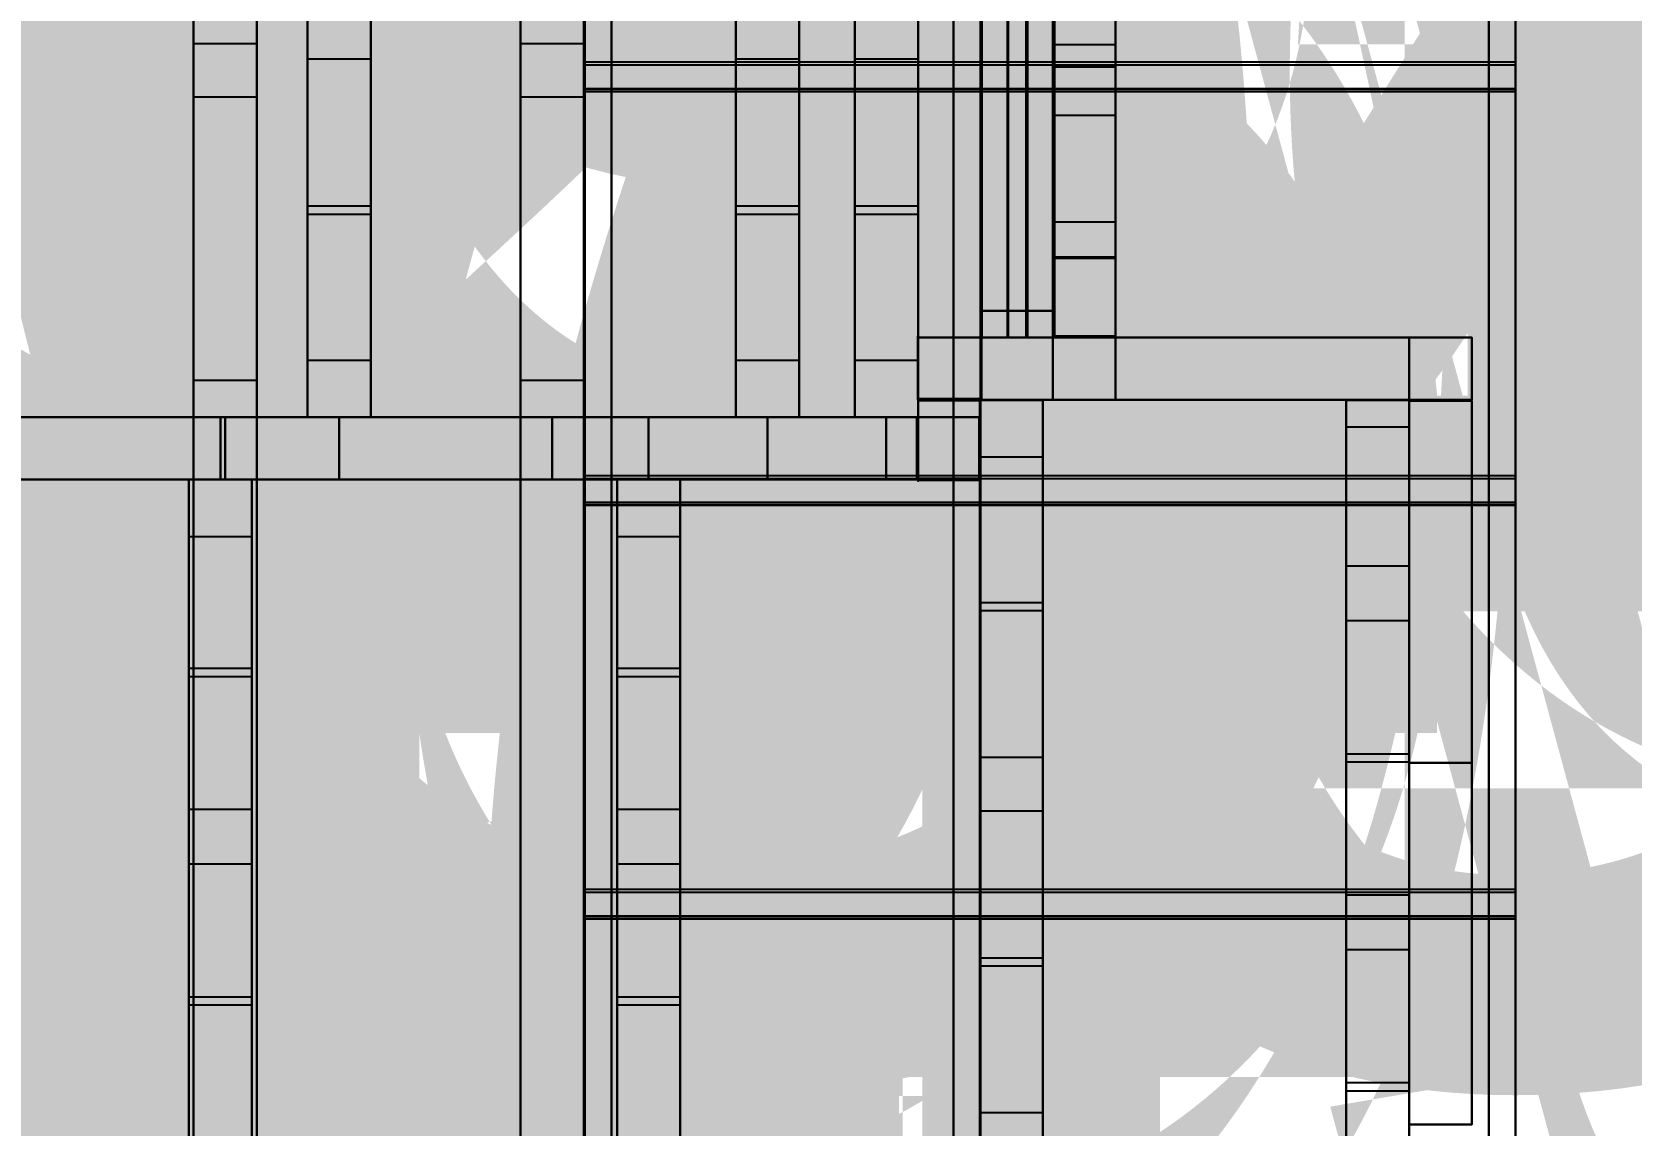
# Model space of a CAD drawing. Header units: inches. Extents: x 29 to 716, y 7 to 470.
# Drawn here: x 309.7 to 399.4, y 41.6 to 102.9 of the extents above; entities that cross this region are included whole.
import ezdxf

# ---------------------------------------------------------------- set-up
doc = ezdxf.new("R2010")
doc.units = ezdxf.units.IN
doc.header["$MEASUREMENT"] = 0
for name, color, linetype in [('FT2', 8, 'CONTINUOUS'), ('n1', 9, 'CONTINUOUS'), ('R1', 4, 'CONTINUOUS'), ('R2', 4, 'CONTINUOUS'), ('RT2', 7, 'CONTINUOUS'), ('W1', 5, 'CONTINUOUS'), ('W2', 5, 'CONTINUOUS')]:
    doc.layers.add(name, color=color, linetype=linetype)

msp = doc.modelspace()

# ---------------------------------------------------------------- linework, layer by layer
at = {"layer": 'FT2'}
for points in [[(328.73, 81.28, 112), (328.73, 344.14, 112), (325.19, 344.14, 112), (325.19, 81.28, 112)], [(325.19, 81.28, 112), (325.19, 344.14, 112), (325.19, 344.14, 110.54), (325.19, 81.28, 110.54)], [(325.19, 81.28, 96), (325.19, 344.14, 96), (328.73, 344.14, 96), (328.73, 81.28, 96)], [(325.19, 81.28, 96), (325.19, 81.28, 97.46), (325.19, 344.14, 97.46), (325.19, 344.14, 96)], [(328.73, 81.28, 112), (328.73, 81.28, 110.54), (328.73, 344.14, 110.54), (328.73, 344.14, 112)], [(328.73, 81.28, 96), (328.73, 344.14, 96), (328.73, 344.14, 97.46), (328.73, 81.28, 97.46)], [(352.73, 81.28, 112), (352.73, 344.14, 112), (349.19, 344.14, 112), (349.19, 81.28, 112)], [(349.19, 81.28, 112), (349.19, 344.14, 112), (349.19, 344.14, 110.54), (349.19, 81.28, 110.54)], [(349.19, 81.28, 96), (349.19, 344.14, 96), (352.73, 344.14, 96), (352.73, 81.28, 96)], [(349.19, 81.28, 96), (349.19, 81.28, 97.46), (349.19, 344.14, 97.46), (349.19, 344.14, 96)], [(352.73, 81.28, 112), (352.73, 81.28, 110.54), (352.73, 344.14, 110.54), (352.73, 344.14, 112)], [(352.73, 81.28, 96), (352.73, 344.14, 96), (352.73, 344.14, 97.46), (352.73, 81.28, 97.46)], [(359.4, 81.28, 112), (359.4, 344.14, 112), (355.85, 344.14, 112), (355.85, 81.28, 112)], [(355.85, 81.28, 112), (355.85, 344.14, 112), (355.85, 344.14, 110.54), (355.85, 81.28, 110.54)], [(355.85, 81.28, 96), (355.85, 344.14, 96), (359.4, 344.14, 96), (359.4, 81.28, 96)], [(355.85, 81.28, 96), (355.85, 81.28, 97.46), (355.85, 344.14, 97.46), (355.85, 344.14, 96)], [(359.4, 81.28, 112), (359.4, 81.28, 110.54), (359.4, 344.14, 110.54), (359.4, 344.14, 112)], [(359.4, 81.28, 96), (359.4, 344.14, 96), (359.4, 344.14, 97.46), (359.4, 81.28, 97.46)], [(325.19, 93.12, 96.69), (325.19, 101.35, 112), (325.19, 102.63, 111.31), (325.19, 94.4, 96)], [(328.73, 93.12, 96.69), (328.73, 94.4, 96), (328.73, 102.63, 111.31), (328.73, 101.35, 112)], [(349.19, 93.12, 96.69), (349.19, 101.35, 112), (349.19, 102.63, 111.31), (349.19, 94.4, 96)], [(352.73, 93.12, 96.69), (352.73, 94.4, 96), (352.73, 102.63, 111.31), (352.73, 101.35, 112)], [(355.85, 93.12, 96.69), (355.85, 101.35, 112), (355.85, 102.63, 111.31), (355.85, 94.4, 96)], [(359.4, 93.12, 96.69), (359.4, 94.4, 96), (359.4, 102.63, 111.31), (359.4, 101.35, 112)], [(328.73, 93.12, 96.69), (328.73, 101.35, 112), (325.19, 101.35, 112), (325.19, 93.12, 96.69)], [(352.73, 93.12, 96.69), (352.73, 101.35, 112), (349.19, 101.35, 112), (349.19, 93.12, 96.69)], [(359.4, 93.12, 96.69), (359.4, 101.35, 112), (355.85, 101.35, 112), (355.85, 93.12, 96.69)], [(328.73, 84.46, 112), (328.73, 92.64, 96.69), (325.19, 92.64, 96.69), (325.19, 84.46, 112)], [(325.19, 84.46, 112), (325.19, 92.64, 96.69), (325.19, 91.35, 96), (325.19, 83.18, 111.31)], [(328.73, 84.46, 112), (328.73, 83.18, 111.31), (328.73, 91.35, 96), (328.73, 92.64, 96.69)], [(352.73, 84.46, 112), (352.73, 92.64, 96.69), (349.19, 92.64, 96.69), (349.19, 84.46, 112)], [(349.19, 84.46, 112), (349.19, 92.64, 96.69), (349.19, 91.35, 96), (349.19, 83.18, 111.31)], [(352.73, 84.46, 112), (352.73, 83.18, 111.31), (352.73, 91.35, 96), (352.73, 92.64, 96.69)], [(359.4, 84.46, 112), (359.4, 92.64, 96.69), (355.85, 92.64, 96.69), (355.85, 84.46, 112)], [(355.85, 84.46, 112), (355.85, 92.64, 96.69), (355.85, 91.35, 96), (355.85, 83.18, 111.31)], [(359.4, 84.46, 112), (359.4, 83.18, 111.31), (359.4, 91.35, 96), (359.4, 92.64, 96.69)], [(325.19, 81.28, 96.04), (325.19, 81.28, 111.96), (325.19, 82.73, 111.96), (325.19, 82.73, 96.04)], [(328.73, 81.28, 96.04), (328.73, 82.73, 96.04), (328.73, 82.73, 111.96), (328.73, 81.28, 111.96)], [(349.19, 81.28, 96.04), (349.19, 81.28, 111.96), (349.19, 82.73, 111.96), (349.19, 82.73, 96.04)], [(352.73, 81.28, 96.04), (352.73, 82.73, 96.04), (352.73, 82.73, 111.96), (352.73, 81.28, 111.96)], [(355.85, 81.28, 96.04), (355.85, 81.28, 111.96), (355.85, 82.73, 111.96), (355.85, 82.73, 96.04)], [(359.4, 81.28, 96.04), (359.4, 82.73, 96.04), (359.4, 82.73, 111.96), (359.4, 81.28, 111.96)], [(366.4, 19.25, 112), (366.4, 82.22, 112), (362.86, 82.22, 112), (362.86, 19.25, 112)], [(362.86, 19.25, 112), (362.86, 82.22, 112), (362.86, 82.22, 110.54), (362.86, 19.25, 110.54)], [(362.86, 19.25, 96), (362.86, 82.22, 96), (366.4, 82.22, 96), (366.4, 19.25, 96)], [(362.86, 19.25, 96), (362.86, 19.25, 97.46), (362.86, 82.22, 97.46), (362.86, 82.22, 96)], [(362.86, 82.22, 96.04), (362.86, 82.22, 111.96), (366.4, 82.22, 111.96), (366.4, 82.22, 96.04)], [(362.86, 82.22, 96.04), (362.86, 80.77, 96.04), (362.86, 80.77, 111.96), (362.86, 82.22, 111.96)], [(366.4, 19.25, 112), (366.4, 19.25, 110.54), (366.4, 82.22, 110.54), (366.4, 82.22, 112)], [(366.4, 19.25, 96), (366.4, 82.22, 96), (366.4, 82.22, 97.46), (366.4, 19.25, 97.46)], [(366.4, 82.22, 96.04), (366.4, 82.22, 111.96), (366.4, 80.77, 111.96), (366.4, 80.77, 96.04)], [(386.93, 32.9, 112), (386.93, 82.22, 112), (383.39, 82.22, 112), (383.39, 32.9, 112)], [(383.39, 32.9, 112), (383.39, 82.22, 112), (383.39, 82.22, 110.54), (383.39, 32.9, 110.54)], [(383.39, 32.9, 96), (383.39, 82.22, 96), (386.93, 82.22, 96), (386.93, 32.9, 96)], [(383.39, 32.9, 96), (383.39, 32.9, 97.46), (383.39, 82.22, 97.46), (383.39, 82.22, 96)], [(383.39, 82.22, 96.04), (383.39, 82.22, 111.96), (386.93, 82.22, 111.96), (386.93, 82.22, 96.04)], [(383.39, 82.22, 96.04), (383.39, 80.77, 96.04), (383.39, 80.77, 111.96), (383.39, 82.22, 111.96)], [(386.93, 32.9, 112), (386.93, 32.9, 110.54), (386.93, 82.22, 110.54), (386.93, 82.22, 112)], [(386.93, 32.9, 96), (386.93, 82.22, 96), (386.93, 82.22, 97.46), (386.93, 32.9, 97.46)], [(386.93, 82.22, 96.04), (386.93, 82.22, 111.96), (386.93, 80.77, 111.96), (386.93, 80.77, 96.04)], [(328.73, 81.28, 96.04), (328.73, 81.28, 111.96), (325.19, 81.28, 111.96), (325.19, 81.28, 96.04)], [(352.73, 81.28, 96.04), (352.73, 81.28, 111.96), (349.19, 81.28, 111.96), (349.19, 81.28, 96.04)], [(359.4, 81.28, 96.04), (359.4, 81.28, 111.96), (355.85, 81.28, 111.96), (355.85, 81.28, 96.04)], [(386.93, 72.94, 112), (386.93, 80.71, 96.66), (383.39, 80.71, 96.66), (383.39, 72.94, 112)], [(383.39, 72.94, 112), (383.39, 80.71, 96.66), (383.39, 79.41, 96), (383.39, 71.64, 111.34)], [(386.93, 72.94, 112), (386.93, 71.64, 111.34), (386.93, 79.41, 96), (386.93, 80.71, 96.66)], [(362.86, 70.89, 96.69), (362.86, 79.04, 112), (362.86, 80.32, 111.32), (362.86, 72.18, 96)], [(366.4, 70.89, 96.69), (366.4, 72.18, 96), (366.4, 80.32, 111.32), (366.4, 79.04, 112)], [(366.4, 70.89, 96.69), (366.4, 79.04, 112), (362.86, 79.04, 112), (362.86, 70.89, 96.69)], [(322.07, 19.32, 112), (322.07, 77.78, 112), (318.53, 77.78, 112), (318.53, 19.32, 112)], [(318.53, 19.32, 112), (318.53, 77.78, 112), (318.53, 77.78, 110.54), (318.53, 19.32, 110.54)], [(318.53, 19.32, 96), (318.53, 77.78, 96), (322.07, 77.78, 96), (322.07, 19.32, 96)], [(318.53, 19.32, 96), (318.53, 19.32, 97.46), (318.53, 77.78, 97.46), (318.53, 77.78, 96)], [(318.53, 77.78, 96.04), (318.53, 77.78, 111.96), (322.07, 77.78, 111.96), (322.07, 77.78, 96.04)], [(318.53, 77.78, 96.04), (318.53, 76.32, 96.04), (318.53, 76.32, 111.96), (318.53, 77.78, 111.96)], [(322.07, 19.32, 112), (322.07, 19.32, 110.54), (322.07, 77.78, 110.54), (322.07, 77.78, 112)], [(322.07, 19.32, 96), (322.07, 77.78, 96), (322.07, 77.78, 97.46), (322.07, 19.32, 97.46)], [(322.07, 77.78, 96.04), (322.07, 77.78, 111.96), (322.07, 76.32, 111.96), (322.07, 76.32, 96.04)], [(346.07, 19.32, 112), (346.07, 77.78, 112), (342.53, 77.78, 112), (342.53, 19.32, 112)], [(342.53, 19.32, 112), (342.53, 77.78, 112), (342.53, 77.78, 110.54), (342.53, 19.32, 110.54)], [(342.53, 19.32, 96), (342.53, 77.78, 96), (346.07, 77.78, 96), (346.07, 19.32, 96)], [(342.53, 19.32, 96), (342.53, 19.32, 97.46), (342.53, 77.78, 97.46), (342.53, 77.78, 96)], [(342.53, 77.78, 96.04), (342.53, 77.78, 111.96), (346.07, 77.78, 111.96), (346.07, 77.78, 96.04)], [(342.53, 77.78, 96.04), (342.53, 76.32, 96.04), (342.53, 76.32, 111.96), (342.53, 77.78, 111.96)], [(346.07, 19.32, 112), (346.07, 19.32, 110.54), (346.07, 77.78, 110.54), (346.07, 77.78, 112)], [(346.07, 19.32, 96), (346.07, 77.78, 96), (346.07, 77.78, 97.46), (346.07, 19.32, 97.46)], [(346.07, 77.78, 96.04), (346.07, 77.78, 111.96), (346.07, 76.32, 111.96), (346.07, 76.32, 96.04)], [(318.53, 67.2, 96.63), (318.53, 74.56, 112), (318.53, 75.87, 111.37), (318.53, 68.51, 96)], [(322.07, 67.2, 96.63), (322.07, 68.51, 96), (322.07, 75.87, 111.37), (322.07, 74.56, 112)], [(342.53, 67.2, 96.63), (342.53, 74.56, 112), (342.53, 75.87, 111.37), (342.53, 68.51, 96)], [(346.07, 67.2, 96.63), (346.07, 68.51, 96), (346.07, 75.87, 111.37), (346.07, 74.56, 112)], [(322.07, 67.2, 96.63), (322.07, 74.56, 112), (318.53, 74.56, 112), (318.53, 67.2, 96.63)], [(346.07, 67.2, 96.63), (346.07, 74.56, 112), (342.53, 74.56, 112), (342.53, 67.2, 96.63)], [(383.39, 62.41, 96.64), (383.39, 69.85, 112), (383.39, 71.16, 111.37), (383.39, 63.72, 96)], [(386.93, 62.41, 96.64), (386.93, 63.72, 96), (386.93, 71.16, 111.37), (386.93, 69.85, 112)], [(366.4, 62.21, 112), (366.4, 70.41, 96.69), (362.86, 70.41, 96.69), (362.86, 62.21, 112)], [(362.86, 62.21, 112), (362.86, 70.41, 96.69), (362.86, 69.13, 96), (362.86, 60.93, 111.31)], [(366.4, 62.21, 112), (366.4, 60.93, 111.31), (366.4, 69.13, 96), (366.4, 70.41, 96.69)], [(386.93, 62.41, 96.64), (386.93, 69.85, 112), (383.39, 69.85, 112), (383.39, 62.41, 96.64)], [(322.07, 59.3, 112), (322.07, 66.72, 96.64), (318.53, 66.72, 96.64), (318.53, 59.3, 112)], [(318.53, 59.3, 112), (318.53, 66.72, 96.64), (318.53, 65.4, 96), (318.53, 57.99, 111.37)], [(322.07, 59.3, 112), (322.07, 57.99, 111.37), (322.07, 65.4, 96), (322.07, 66.72, 96.64)], [(346.07, 59.3, 112), (346.07, 66.72, 96.64), (342.53, 66.72, 96.64), (342.53, 59.3, 112)], [(342.53, 59.3, 112), (342.53, 66.72, 96.64), (342.53, 65.4, 96), (342.53, 57.99, 111.37)], [(346.07, 59.3, 112), (346.07, 57.99, 111.37), (346.07, 65.4, 96), (346.07, 66.72, 96.64)], [(386.93, 54.5, 112), (386.93, 61.93, 96.64), (383.39, 61.93, 96.64), (383.39, 54.5, 112)], [(383.39, 54.5, 112), (383.39, 61.93, 96.64), (383.39, 60.62, 96), (383.39, 53.19, 111.37)], [(386.93, 54.5, 112), (386.93, 53.19, 111.37), (386.93, 60.62, 96), (386.93, 61.93, 96.64)], [(362.86, 50.97, 96.69), (362.86, 59.18, 112), (362.86, 60.46, 111.31), (362.86, 52.26, 96)], [(366.4, 50.97, 96.69), (366.4, 52.26, 96), (366.4, 60.46, 111.31), (366.4, 59.18, 112)], [(366.4, 50.97, 96.69), (366.4, 59.18, 112), (362.86, 59.18, 112), (362.86, 50.97, 96.69)], [(318.53, 48.79, 96.64), (318.53, 56.21, 112), (318.53, 57.52, 111.37), (318.53, 50.1, 96)], [(322.07, 48.79, 96.64), (322.07, 50.1, 96), (322.07, 57.52, 111.37), (322.07, 56.21, 112)], [(342.53, 48.79, 96.64), (342.53, 56.21, 112), (342.53, 57.52, 111.37), (342.53, 50.1, 96)], [(346.07, 48.79, 96.64), (346.07, 50.1, 96), (346.07, 57.52, 111.37), (346.07, 56.21, 112)], [(322.07, 48.79, 96.64), (322.07, 56.21, 112), (318.53, 56.21, 112), (318.53, 48.79, 96.64)], [(346.07, 48.79, 96.64), (346.07, 56.21, 112), (342.53, 56.21, 112), (342.53, 48.79, 96.64)], [(383.39, 43.98, 96.64), (383.39, 51.41, 112), (383.39, 52.72, 111.37), (383.39, 45.29, 96)], [(386.93, 43.98, 96.64), (386.93, 45.29, 96), (386.93, 52.72, 111.37), (386.93, 51.41, 112)], [(386.93, 43.98, 96.64), (386.93, 51.41, 112), (383.39, 51.41, 112), (383.39, 43.98, 96.64)], [(366.4, 42.3, 112), (366.4, 50.5, 96.69), (362.86, 50.5, 96.69), (362.86, 42.3, 112)], [(362.86, 42.3, 112), (362.86, 50.5, 96.69), (362.86, 49.22, 96), (362.86, 41.01, 111.31)], [(366.4, 42.3, 112), (366.4, 41.01, 111.31), (366.4, 49.22, 96), (366.4, 50.5, 96.69)], [(322.07, 40.89, 112), (322.07, 48.31, 96.64), (318.53, 48.31, 96.64), (318.53, 40.89, 112)], [(318.53, 40.89, 112), (318.53, 48.31, 96.64), (318.53, 47, 96), (318.53, 39.58, 111.37)], [(322.07, 40.89, 112), (322.07, 39.58, 111.37), (322.07, 47, 96), (322.07, 48.31, 96.64)], [(346.07, 40.89, 112), (346.07, 48.31, 96.64), (342.53, 48.31, 96.64), (342.53, 40.89, 112)], [(342.53, 40.89, 112), (342.53, 48.31, 96.64), (342.53, 47, 96), (342.53, 39.58, 111.37)], [(346.07, 40.89, 112), (346.07, 39.58, 111.37), (346.07, 47, 96), (346.07, 48.31, 96.64)], [(386.93, 36.12, 112), (386.93, 43.49, 96.63), (383.39, 43.49, 96.63), (383.39, 36.12, 112)], [(383.39, 36.12, 112), (383.39, 43.49, 96.63), (383.39, 42.18, 96), (383.39, 34.8, 111.37)], [(386.93, 36.12, 112), (386.93, 34.8, 111.37), (386.93, 42.18, 96), (386.93, 43.49, 96.63)]]:
    msp.add_3dface(points, dxfattribs=at)
at = {"layer": 'n1'}
for points in [[(362.9, 347.71, 96), (362.9, 77.84, 96), (359.4, 77.84, 96), (359.4, 347.71, 96)], [(359.4, 77.84, 106), (359.4, 347.71, 106), (359.4, 347.71, 96), (359.4, 77.84, 96)], [(362.9, 77.84, 106), (362.9, 347.71, 106), (359.4, 347.71, 106), (359.4, 77.84, 106)], [(359.4, 347.71, 96), (359.4, 77.84, 96), (359.4, 77.84, 106), (359.4, 347.71, 106)], [(362.9, 347.71, 106), (362.9, 77.84, 106), (362.9, 77.84, 96), (362.9, 347.71, 96)], [(362.9, 77.84, 96), (362.9, 347.71, 96), (362.9, 347.71, 106), (362.9, 77.84, 106)], [(359.4, 87.84, 106), (359.4, 87.84, 96), (359.4, 77.84, 96), (359.4, 77.84, 106)], [(362.9, 87.84, 96), (362.9, 87.84, 106), (362.9, 77.84, 106), (362.9, 77.84, 96)], [(359.39, 85.81, 96), (359.39, 85.81), (359.39, 82.31), (359.39, 82.31, 96)], [(359.39, 82.31), (359.39, 85.74), (362.89, 85.74), (362.89, 82.31)], [(359.39, 82.31, 3.5), (359.39, 85.74, 3.5), (359.39, 85.74), (359.39, 82.31)], [(359.39, 85.74), (359.39, 85.74, 96), (362.89, 85.74, 96), (362.89, 85.74)], [(359.39, 82.24), (359.39, 82.24, 96), (359.39, 85.74, 96), (359.39, 85.74)], [(359.39, 85.74, 96), (359.39, 82.31, 96), (362.89, 82.31, 96), (362.89, 85.74, 96)], [(359.39, 85.74, 92.5), (359.39, 82.31, 92.5), (359.39, 82.31, 96), (359.39, 85.74, 96)], [(362.89, 85.81), (362.89, 85.81, 96), (362.89, 82.31, 96), (362.89, 82.31)], [(362.89, 85.74, 3.5), (362.89, 82.31, 3.5), (362.89, 82.31), (362.89, 85.74)], [(362.89, 82.24, 96), (362.89, 82.24), (362.89, 85.74), (362.89, 85.74, 96)], [(362.89, 82.31, 92.5), (362.89, 85.74, 92.5), (362.89, 85.74, 96), (362.89, 82.31, 96)], [(359.39, 82.31, 96), (359.39, 82.31), (362.89, 82.31), (362.89, 82.31, 96)], [(359.33, 77.78, 96), (62.41, 77.78, 96), (62.41, 81.28, 96), (359.33, 81.28, 96)], [(62.41, 81.28, 106), (359.33, 81.28, 106), (359.33, 81.28, 96), (62.41, 81.28, 96)], [(62.41, 77.78, 106), (359.33, 77.78, 106), (359.33, 81.28, 106), (62.41, 81.28, 106)], [(359.33, 81.28, 96), (62.41, 81.28, 96), (62.41, 81.28, 106), (359.33, 81.28, 106)], [(349.33, 81.28, 96), (349.33, 81.28, 106), (359.33, 81.28, 106), (359.33, 81.28, 96)], [(359.33, 77.78, 106), (359.33, 77.78, 96), (359.33, 81.28, 96), (359.33, 81.28, 106)], [(359.33, 77.78, 106), (62.41, 77.78, 106), (62.41, 77.78, 96), (359.33, 77.78, 96)], [(62.41, 77.78, 96), (359.33, 77.78, 96), (359.33, 77.78, 106), (62.41, 77.78, 106)], [(349.33, 77.78, 106), (349.33, 77.78, 96), (359.33, 77.78, 96), (359.33, 77.78, 106)], [(362.9, 77.84, 96), (362.9, 77.84, 106), (359.4, 77.84, 106), (359.4, 77.84, 96)]]:
    msp.add_3dface(points, dxfattribs=at)
at = {"layer": 'R1'}
for points in [[(362.9, 130.73, 112.16), (362.9, 85.74, 112.16), (362.97, 85.74, 115.72), (362.97, 130.73, 115.72)], [(364.4, 130.73, 112.13), (364.4, 85.74, 112.13), (362.9, 85.74, 112.16), (362.9, 130.73, 112.16)], [(364.47, 85.74, 115.69), (364.47, 130.73, 115.69), (362.97, 130.73, 115.72), (362.97, 85.74, 115.72)], [(365.46, 85.74, 112.1), (365.46, 130.73, 112.1), (366.96, 130.73, 112.07), (366.96, 85.74, 112.07)], [(365.54, 130.73, 115.67), (365.54, 85.74, 115.67), (367.04, 85.74, 115.63), (367.04, 130.73, 115.63)], [(366.96, 85.74, 112.07), (366.96, 130.73, 112.07), (367.04, 130.73, 115.63), (367.04, 85.74, 115.63)], [(362.9, 87.24, 112.16), (366.96, 87.24, 112.07), (366.96, 85.74, 112.07), (362.9, 85.74, 112.16)], [(367.04, 87.24, 115.63), (362.97, 87.24, 115.72), (362.97, 85.74, 115.72), (367.04, 85.74, 115.63)], [(362.9, 85.74, 112.16), (366.96, 85.74, 112.07), (367.04, 85.74, 115.63), (362.97, 85.74, 115.72)]]:
    msp.add_3dface(points, dxfattribs=at)
at = {"layer": 'R2'}
for points in [[(340.72, 377.81, 219.94), (340.72, 6.78, 235.42), (340.72, 6.93, 238.98), (340.72, 377.95, 223.5)], [(342.22, 6.93, 238.98), (342.22, 377.95, 223.5), (340.72, 377.95, 223.5), (340.72, 6.93, 238.98)], [(342.22, 377.81, 219.94), (342.22, 6.78, 235.42), (340.72, 6.78, 235.42), (340.72, 377.81, 219.94)], [(391.39, 377.95, 223.5), (391.39, 6.93, 238.98), (392.89, 6.93, 238.98), (392.89, 377.95, 223.5)], [(391.39, 6.78, 235.42), (391.39, 377.81, 219.94), (392.89, 377.81, 219.94), (392.89, 6.78, 235.42)], [(392.89, 6.78, 235.42), (392.89, 377.81, 219.94), (392.89, 377.95, 223.5), (392.89, 6.93, 238.98)], [(361.39, 122.87, 234.14), (361.39, 99.68, 235.11), (362.89, 99.68, 235.11), (362.89, 122.87, 234.14)], [(362.89, 99.53, 231.55), (362.89, 122.72, 230.58), (362.89, 122.87, 234.14), (362.89, 99.68, 235.11)], [(361.39, 99.53, 231.55), (361.39, 122.72, 230.58), (362.89, 122.72, 230.58), (362.89, 99.53, 231.55)], [(392.89, 101.18, 235.05), (340.72, 101.18, 235.05), (340.72, 99.68, 235.11), (392.89, 99.68, 235.11)], [(340.72, 101.03, 231.49), (392.89, 101.03, 231.49), (392.89, 99.53, 231.55), (340.72, 99.53, 231.55)], [(340.72, 99.53, 231.55), (392.89, 99.53, 231.55), (392.89, 99.68, 235.11), (340.72, 99.68, 235.11)], [(361.39, 99.68, 235.11), (361.39, 76.49, 236.08), (362.89, 76.49, 236.08), (362.89, 99.68, 235.11)], [(361.39, 76.34, 232.52), (361.39, 99.53, 231.55), (362.89, 99.53, 231.55), (362.89, 76.34, 232.52)], [(362.89, 76.34, 232.52), (362.89, 99.53, 231.55), (362.89, 99.68, 235.11), (362.89, 76.49, 236.08)], [(392.89, 77.99, 236.02), (340.72, 77.99, 236.02), (340.72, 76.49, 236.08), (392.89, 76.49, 236.08)], [(340.72, 77.84, 232.46), (392.89, 77.84, 232.46), (392.89, 76.34, 232.52), (340.72, 76.34, 232.52)], [(340.72, 76.34, 232.52), (392.89, 76.34, 232.52), (392.89, 76.49, 236.08), (340.72, 76.49, 236.08)], [(361.39, 76.49, 236.08), (361.39, 53.3, 237.05), (362.89, 53.3, 237.05), (362.89, 76.49, 236.08)], [(361.39, 53.16, 233.49), (361.39, 76.34, 232.52), (362.89, 76.34, 232.52), (362.89, 53.16, 233.49)], [(362.89, 53.16, 233.49), (362.89, 76.34, 232.52), (362.89, 76.49, 236.08), (362.89, 53.3, 237.05)], [(392.89, 54.8, 236.98), (340.72, 54.8, 236.98), (340.72, 53.3, 237.05), (392.89, 53.3, 237.05)], [(340.72, 54.65, 233.43), (392.89, 54.65, 233.42), (392.89, 53.16, 233.49), (340.72, 53.16, 233.49)], [(340.72, 53.16, 233.49), (392.89, 53.16, 233.49), (392.89, 53.3, 237.05), (340.72, 53.3, 237.05)], [(361.39, 53.3, 237.05), (361.39, 30.11, 238.01), (362.89, 30.11, 238.01), (362.89, 53.3, 237.05)], [(361.39, 29.97, 234.46), (361.39, 53.16, 233.49), (362.89, 53.16, 233.49), (362.89, 29.97, 234.46)], [(362.89, 29.97, 234.46), (362.89, 53.16, 233.49), (362.89, 53.3, 237.05), (362.89, 30.11, 238.01)]]:
    msp.add_3dface(points, dxfattribs=at)
at = {"layer": 'RT2'}
for points in [[(318.8, 377.81, 223.5), (318.8, 6.78, 238.98), (322.34, 6.78, 238.98), (322.34, 377.81, 223.5)], [(318.8, 377.81, 223.5), (318.8, 377.74, 222.04), (318.8, 6.72, 237.53), (318.8, 6.78, 238.98)], [(322.34, 377.81, 223.5), (322.34, 6.78, 238.98), (322.34, 6.72, 237.53), (322.34, 377.74, 222.04)], [(337.12, 377.81, 223.5), (337.12, 6.78, 238.98), (340.66, 6.78, 238.98), (340.66, 377.81, 223.5)], [(337.12, 377.81, 223.5), (337.12, 377.74, 222.04), (337.12, 6.72, 237.53), (337.12, 6.78, 238.98)], [(340.66, 377.81, 223.5), (340.66, 6.78, 238.98), (340.66, 6.72, 237.53), (340.66, 377.74, 222.04)], [(318.8, 344.31, 208.79), (318.8, 81.28, 219.77), (318.8, 81.34, 221.23), (318.8, 344.37, 210.25)], [(322.34, 344.31, 208.79), (322.34, 81.28, 219.77), (318.8, 81.28, 219.77), (318.8, 344.31, 208.79)], [(322.34, 344.31, 208.79), (322.34, 344.37, 210.25), (322.34, 81.34, 221.23), (322.34, 81.28, 219.77)], [(337.12, 344.31, 208.79), (337.12, 81.28, 219.77), (337.12, 81.34, 221.23), (337.12, 344.37, 210.25)], [(340.66, 344.31, 208.79), (340.66, 81.28, 219.77), (337.12, 81.28, 219.77), (337.12, 344.31, 208.79)], [(340.66, 344.31, 208.79), (340.66, 344.37, 210.25), (340.66, 81.34, 221.23), (340.66, 81.28, 219.77)], [(318.8, 117.72, 219.59), (318.8, 102.21, 235), (322.34, 102.21, 235), (322.34, 117.72, 219.59)], [(318.8, 117.72, 219.59), (318.8, 116.7, 218.56), (318.8, 101.18, 233.97), (318.8, 102.21, 235)], [(322.34, 117.72, 219.59), (322.34, 102.21, 235), (322.34, 101.18, 233.97), (322.34, 116.7, 218.56)], [(337.12, 117.72, 219.59), (337.12, 102.21, 235), (340.66, 102.21, 235), (340.66, 117.72, 219.59)], [(337.12, 117.72, 219.59), (337.12, 116.7, 218.56), (337.12, 101.18, 233.97), (337.12, 102.21, 235)], [(340.66, 117.72, 219.59), (340.66, 102.21, 235), (340.66, 101.18, 233.97), (340.66, 116.7, 218.56)], [(318.8, 99.22, 235.13), (318.8, 100.19, 234.04), (318.8, 84.31, 219.9), (318.8, 83.35, 220.99)], [(322.34, 99.22, 235.13), (322.34, 83.35, 220.99), (322.34, 84.31, 219.9), (322.34, 100.19, 234.04)], [(337.12, 99.22, 235.13), (337.12, 100.19, 234.04), (337.12, 84.31, 219.9), (337.12, 83.35, 220.99)], [(340.66, 99.22, 235.13), (340.66, 83.35, 220.99), (340.66, 84.31, 219.9), (340.66, 100.19, 234.04)], [(318.8, 99.22, 235.13), (318.8, 83.35, 220.99), (322.34, 83.35, 220.99), (322.34, 99.22, 235.13)], [(337.12, 99.22, 235.13), (337.12, 83.35, 220.99), (340.66, 83.35, 220.99), (340.66, 99.22, 235.13)], [(318.8, 81.28, 219.77), (318.8, 81.28, 235.8), (318.8, 82.73, 235.8), (318.8, 82.73, 219.77)], [(322.34, 81.28, 219.77), (322.34, 82.73, 219.77), (322.34, 82.73, 235.8), (322.34, 81.28, 235.8)], [(337.12, 81.28, 219.77), (337.12, 81.28, 235.8), (337.12, 82.73, 235.8), (337.12, 82.73, 219.77)], [(340.66, 81.28, 219.77), (340.66, 82.73, 219.77), (340.66, 82.73, 235.8), (340.66, 81.28, 235.8)], [(322.34, 81.28, 219.77), (322.34, 81.28, 235.8), (318.8, 81.28, 235.8), (318.8, 81.28, 219.77)], [(340.66, 81.28, 219.77), (340.66, 81.28, 235.8), (337.12, 81.28, 235.8), (337.12, 81.28, 219.77)]]:
    msp.add_3dface(points, dxfattribs=at)
at = {"layer": 'W1'}
for points in [[(362.9, 344.27, 106), (362.9, 82.21, 106), (359.4, 82.21, 106), (359.4, 344.27, 106)], [(359.4, 82.21, 107.5), (359.4, 344.27, 107.5), (359.4, 344.27, 106), (359.4, 82.21, 106)], [(362.9, 82.21, 112.75), (362.9, 344.27, 112.75), (359.4, 344.27, 112.75), (359.4, 82.21, 112.75)], [(359.4, 344.27, 111.25), (359.4, 82.21, 111.25), (359.4, 82.21, 112.75), (359.4, 344.27, 112.75)], [(362.9, 344.27, 107.5), (362.9, 82.21, 107.5), (362.9, 82.21, 106), (362.9, 344.27, 106)], [(362.9, 82.21, 111.25), (362.9, 344.27, 111.25), (362.9, 344.27, 112.75), (362.9, 82.21, 112.75)], [(370.46, 130.68), (370.46, 85.81), (366.96, 85.81), (366.96, 130.68)], [(366.96, 85.81, 1.5), (366.96, 130.68, 1.5), (366.96, 130.68), (366.96, 85.81)], [(370.46, 85.81, 134), (370.46, 130.68, 134), (366.96, 130.68, 134), (366.96, 85.81, 134)], [(366.96, 130.68, 132.5), (366.96, 85.81, 132.5), (366.96, 85.81, 134), (366.96, 130.68, 134)], [(370.46, 130.68, 1.5), (370.46, 85.81, 1.5), (370.46, 85.81), (370.46, 130.68)], [(370.46, 85.81, 132.5), (370.46, 130.68, 132.5), (370.46, 130.68, 134), (370.46, 85.81, 134)], [(370.46, 126.18, 96), (370.46, 90.18, 96), (366.96, 90.18, 96), (366.96, 126.18, 96)], [(366.96, 90.18, 97.5), (366.96, 126.18, 97.5), (366.96, 126.18, 96), (366.96, 90.18, 96)], [(370.46, 90.24, 112), (370.46, 126.12, 112), (366.96, 126.12, 112), (366.96, 90.24, 112)], [(366.96, 126.12, 110.5), (366.96, 90.24, 110.5), (366.96, 90.24, 112), (366.96, 126.12, 112)], [(370.46, 126.18, 97.5), (370.46, 90.18, 97.5), (370.46, 90.18, 96), (370.46, 126.18, 96)], [(370.46, 90.24, 110.5), (370.46, 126.12, 110.5), (370.46, 126.12, 112), (370.46, 90.24, 112)], [(370.46, 102.16, 112), (370.46, 108.12, 96), (366.96, 108.12, 96), (366.96, 102.16, 112)], [(366.96, 106.72, 95.48), (366.96, 100.75, 111.48), (366.96, 102.16, 112), (366.96, 108.12, 96)], [(370.46, 100.75, 111.48), (370.46, 106.72, 95.48), (370.46, 108.12, 96), (370.46, 102.16, 112)], [(370.46, 100.92, 134), (370.46, 100.92, 112), (366.96, 100.92, 112), (366.96, 100.92, 134)], [(366.96, 99.42, 112), (366.96, 99.42, 134), (366.96, 100.92, 134), (366.96, 100.92, 112)], [(370.46, 99.42, 134), (370.46, 99.42, 112), (370.46, 100.92, 112), (370.46, 100.92, 134)], [(366.96, 99.58, 111.48), (366.96, 93.62, 95.48), (366.96, 92.22, 96), (366.96, 98.18, 112)], [(370.46, 93.62, 95.48), (370.46, 99.58, 111.48), (370.46, 98.18, 112), (370.46, 92.22, 96)], [(370.46, 92.22, 96), (370.46, 98.18, 112), (366.96, 98.18, 112), (366.96, 92.22, 96)], [(366.96, 91.74, 134), (366.96, 91.74, 96), (366.96, 90.24, 96), (366.96, 90.24, 134)], [(370.46, 91.74, 96), (370.46, 91.74, 134), (370.46, 90.24, 134), (370.46, 90.24, 96)], [(370.46, 90.24, 96), (370.46, 90.24, 134), (366.96, 90.24, 134), (366.96, 90.24, 96)], [(370.46, 90.18, 134), (370.46, 90.18), (366.96, 90.18), (366.96, 90.18, 134)], [(366.96, 88.68), (366.96, 88.68, 134), (366.96, 90.18, 134), (366.96, 90.18)], [(370.46, 85.81, 44.67), (370.46, 90.18, 44.67), (366.96, 90.18, 44.67), (366.96, 85.81, 44.67)], [(366.96, 90.18, 43.17), (366.96, 85.81, 43.17), (366.96, 85.81, 44.67), (366.96, 90.18, 44.67)], [(370.46, 85.81, 89.33), (370.46, 90.18, 89.33), (366.96, 90.18, 89.33), (366.96, 85.81, 89.33)], [(366.96, 90.18, 87.83), (366.96, 85.81, 87.83), (366.96, 85.81, 89.33), (366.96, 90.18, 89.33)], [(370.46, 88.68, 134), (370.46, 88.68), (370.46, 90.18), (370.46, 90.18, 134)], [(370.46, 85.81, 43.17), (370.46, 90.18, 43.17), (370.46, 90.18, 44.67), (370.46, 85.81, 44.67)], [(370.46, 85.81, 87.83), (370.46, 90.18, 87.83), (370.46, 90.18, 89.33), (370.46, 85.81, 89.33)], [(359.4, 87.24, 112.75), (359.4, 87.24, 106), (359.4, 85.74, 106), (359.4, 85.74, 112.75)], [(362.9, 87.24, 106), (362.9, 87.24, 112.75), (362.9, 85.74, 112.75), (362.9, 85.74, 106)], [(366.96, 87.31, 134), (366.96, 87.31), (366.96, 85.81), (366.96, 85.81, 134)], [(370.46, 87.31), (370.46, 87.31, 134), (370.46, 85.81, 134), (370.46, 85.81)], [(362.9, 85.74, 106), (362.9, 85.74, 112.75), (359.4, 85.74, 112.75), (359.4, 85.74, 106)], [(390.43, 82.24), (362.95, 82.24), (362.95, 85.74), (390.43, 85.74)], [(362.95, 85.74, 1.5), (390.43, 85.74, 1.5), (390.43, 85.74), (362.95, 85.74)], [(362.95, 82.24), (362.95, 82.24, 134), (362.95, 85.74, 134), (362.95, 85.74)], [(364.45, 85.74, 134), (364.45, 85.74), (362.95, 85.74), (362.95, 85.74, 134)], [(362.95, 82.24, 134), (390.43, 82.24, 134), (390.43, 85.74, 134), (362.95, 85.74, 134)], [(390.43, 85.74, 132.5), (362.95, 85.74, 132.5), (362.95, 85.74, 134), (390.43, 85.74, 134)], [(362.95, 82.24, 44.67), (366.96, 82.24, 44.67), (366.96, 85.74, 44.67), (362.95, 85.74, 44.67)], [(366.96, 85.74, 43.17), (362.95, 85.74, 43.17), (362.95, 85.74, 44.67), (366.96, 85.74, 44.67)], [(362.95, 82.24, 89.33), (366.96, 82.24, 89.33), (366.96, 85.74, 89.33), (362.95, 85.74, 89.33)], [(366.96, 85.74, 87.83), (362.95, 85.74, 87.83), (362.95, 85.74, 89.33), (366.96, 85.74, 89.33)], [(365.46, 85.74), (365.46, 85.74, 134), (366.96, 85.74, 134), (366.96, 85.74)], [(370.46, 85.81), (370.46, 85.81, 134), (366.96, 85.81, 134), (366.96, 85.81)], [(366.96, 82.24, 134), (366.96, 82.24), (366.96, 85.74), (366.96, 85.74, 134)], [(366.96, 82.24, 44.67), (370.46, 82.24, 44.67), (370.46, 85.74, 44.67), (366.96, 85.74, 44.67)], [(370.46, 85.74, 43.17), (366.96, 85.74, 43.17), (366.96, 85.74, 44.67), (370.46, 85.74, 44.67)], [(366.96, 82.24, 89.33), (370.46, 82.24, 89.33), (370.46, 85.74, 89.33), (366.96, 85.74, 89.33)], [(370.46, 85.74, 87.83), (366.96, 85.74, 87.83), (366.96, 85.74, 89.33), (370.46, 85.74, 89.33)], [(370.46, 82.24), (370.46, 82.24, 134), (370.46, 85.74, 134), (370.46, 85.74)], [(371.96, 85.74, 134), (371.96, 85.74), (370.46, 85.74), (370.46, 85.74, 134)], [(370.46, 82.24, 44.67), (386.93, 82.24, 44.67), (386.93, 85.74, 44.67), (370.46, 85.74, 44.67)], [(386.93, 85.74, 43.17), (370.46, 85.74, 43.17), (370.46, 85.74, 44.67), (386.93, 85.74, 44.67)], [(370.46, 82.24, 89.33), (386.93, 82.24, 89.33), (386.93, 85.74, 89.33), (370.46, 85.74, 89.33)], [(386.93, 85.74, 87.83), (370.46, 85.74, 87.83), (370.46, 85.74, 89.33), (386.93, 85.74, 89.33)], [(385.43, 85.74), (385.43, 85.74, 134), (386.93, 85.74, 134), (386.93, 85.74)], [(386.93, 82.24, 134), (386.93, 82.24), (386.93, 85.74), (386.93, 85.74, 134)], [(386.93, 82.24, 44.67), (390.43, 82.24, 44.67), (390.43, 85.74, 44.67), (386.93, 85.74, 44.67)], [(390.43, 85.74, 43.17), (386.93, 85.74, 43.17), (386.93, 85.74, 44.67), (390.43, 85.74, 44.67)], [(386.93, 82.24, 89.33), (390.43, 82.24, 89.33), (390.43, 85.74, 89.33), (386.93, 85.74, 89.33)], [(390.43, 85.74, 87.83), (386.93, 85.74, 87.83), (386.93, 85.74, 89.33), (390.43, 85.74, 89.33)], [(388.93, 85.74), (388.93, 85.74, 134), (390.43, 85.74, 134), (390.43, 85.74)], [(390.43, 82.24, 134), (390.43, 82.24), (390.43, 85.74), (390.43, 85.74, 134)], [(359.4, 83.71, 112.75), (359.4, 83.71, 106), (359.4, 82.21, 106), (359.4, 82.21, 112.75)], [(362.9, 83.71, 106), (362.9, 83.71, 112.75), (362.9, 82.21, 112.75), (362.9, 82.21, 106)], [(362.9, 82.21, 106), (362.9, 82.21, 112.75), (359.4, 82.21, 112.75), (359.4, 82.21, 106)], [(390.43, 82.24, 1.5), (362.95, 82.24, 1.5), (362.95, 82.24), (390.43, 82.24)], [(364.45, 82.24), (364.45, 82.24, 134), (362.95, 82.24, 134), (362.95, 82.24)], [(362.95, 82.24, 132.5), (390.43, 82.24, 132.5), (390.43, 82.24, 134), (362.95, 82.24, 134)], [(362.95, 82.24, 43.17), (366.96, 82.24, 43.17), (366.96, 82.24, 44.67), (362.95, 82.24, 44.67)], [(362.95, 82.24, 87.83), (366.96, 82.24, 87.83), (366.96, 82.24, 89.33), (362.95, 82.24, 89.33)], [(365.46, 82.24, 134), (365.46, 82.24), (366.96, 82.24), (366.96, 82.24, 134)], [(366.96, 82.24, 43.17), (370.46, 82.24, 43.17), (370.46, 82.24, 44.67), (366.96, 82.24, 44.67)], [(366.96, 82.24, 87.83), (370.46, 82.24, 87.83), (370.46, 82.24, 89.33), (366.96, 82.24, 89.33)], [(371.96, 82.24), (371.96, 82.24, 134), (370.46, 82.24, 134), (370.46, 82.24)], [(370.46, 82.24, 43.17), (386.93, 82.24, 43.17), (386.93, 82.24, 44.67), (370.46, 82.24, 44.67)], [(370.46, 82.24, 87.83), (386.93, 82.24, 87.83), (386.93, 82.24, 89.33), (370.46, 82.24, 89.33)], [(385.43, 82.24, 134), (385.43, 82.24), (386.93, 82.24), (386.93, 82.24, 134)], [(386.93, 82.24, 43.17), (390.43, 82.24, 43.17), (390.43, 82.24, 44.67), (386.93, 82.24, 44.67)], [(386.93, 82.24, 87.83), (390.43, 82.24, 87.83), (390.43, 82.24, 89.33), (386.93, 82.24, 89.33)], [(386.93, 41.63), (386.93, 82.18), (390.43, 82.18), (390.43, 41.63)], [(386.93, 41.63, 1.5), (386.93, 82.18, 1.5), (386.93, 82.18), (386.93, 41.63)], [(386.93, 82.18), (386.93, 82.18, 134), (390.43, 82.18, 134), (390.43, 82.18)], [(386.93, 80.68), (386.93, 80.68, 134), (386.93, 82.18, 134), (386.93, 82.18)], [(386.93, 82.18, 134), (386.93, 41.63, 134), (390.43, 41.63, 134), (390.43, 82.18, 134)], [(386.93, 82.18, 132.5), (386.93, 41.63, 132.5), (386.93, 41.63, 134), (386.93, 82.18, 134)], [(386.93, 82.18, 44.67), (386.93, 61.9, 44.67), (390.43, 61.9, 44.67), (390.43, 82.18, 44.67)], [(386.93, 82.18, 43.17), (386.93, 61.9, 43.17), (386.93, 61.9, 44.67), (386.93, 82.18, 44.67)], [(386.93, 82.18, 89.33), (386.93, 61.9, 89.33), (390.43, 61.9, 89.33), (390.43, 82.18, 89.33)], [(386.93, 82.18, 87.83), (386.93, 61.9, 87.83), (386.93, 61.9, 89.33), (386.93, 82.18, 89.33)], [(388.93, 82.24, 134), (388.93, 82.24), (390.43, 82.24), (390.43, 82.24, 134)], [(390.43, 82.18, 1.5), (390.43, 41.63, 1.5), (390.43, 41.63), (390.43, 82.18)], [(390.43, 80.68, 134), (390.43, 80.68), (390.43, 82.18), (390.43, 82.18, 134)], [(390.43, 41.63, 132.5), (390.43, 82.18, 132.5), (390.43, 82.18, 134), (390.43, 41.63, 134)], [(390.43, 61.9, 43.17), (390.43, 82.18, 43.17), (390.43, 82.18, 44.67), (390.43, 61.9, 44.67)], [(390.43, 61.9, 87.83), (390.43, 82.18, 87.83), (390.43, 82.18, 89.33), (390.43, 61.9, 89.33)], [(362.83, 77.78, 106), (62.4, 77.78, 106), (62.4, 81.28, 106), (362.83, 81.28, 106)], [(62.4, 81.28, 107.5), (362.83, 81.28, 107.5), (362.83, 81.28, 106), (62.4, 81.28, 106)], [(62.4, 77.78, 112.75), (362.83, 77.78, 112.75), (362.83, 81.28, 112.75), (62.4, 81.28, 112.75)], [(362.83, 81.28, 111.25), (62.4, 81.28, 111.25), (62.4, 81.28, 112.75), (362.83, 81.28, 112.75)], [(318.8, 81.28, 106), (318.8, 81.28, 112.75), (320.3, 81.28, 112.75), (320.3, 81.28, 106)], [(320.3, 77.78, 112.75), (320.3, 77.78, 106), (320.3, 81.28, 106), (320.3, 81.28, 112.75)], [(325.46, 81.28, 106), (325.46, 81.28, 112.75), (326.96, 81.28, 112.75), (326.96, 81.28, 106)], [(326.96, 77.78, 112.75), (326.96, 77.78, 106), (326.96, 81.28, 106), (326.96, 81.28, 112.75)], [(342.8, 81.28, 106), (342.8, 81.28, 112.75), (344.3, 81.28, 112.75), (344.3, 81.28, 106)], [(344.3, 77.78, 112.75), (344.3, 77.78, 106), (344.3, 81.28, 106), (344.3, 81.28, 112.75)], [(349.46, 81.28, 106), (349.46, 81.28, 112.75), (350.96, 81.28, 112.75), (350.96, 81.28, 106)], [(350.96, 77.78, 112.75), (350.96, 77.78, 106), (350.96, 81.28, 106), (350.96, 81.28, 112.75)], [(356.12, 81.28, 106), (356.12, 81.28, 112.75), (357.62, 81.28, 112.75), (357.62, 81.28, 106)], [(357.62, 77.78, 112.75), (357.62, 77.78, 106), (357.62, 81.28, 106), (357.62, 81.28, 112.75)], [(361.33, 81.28, 106), (361.33, 81.28, 112.75), (362.83, 81.28, 112.75), (362.83, 81.28, 106)], [(362.83, 77.78, 112.75), (362.83, 77.78, 106), (362.83, 81.28, 106), (362.83, 81.28, 112.75)], [(362.83, 77.78, 107.5), (62.4, 77.78, 107.5), (62.4, 77.78, 106), (362.83, 77.78, 106)], [(62.4, 77.78, 111.25), (362.83, 77.78, 111.25), (362.83, 77.78, 112.75), (62.4, 77.78, 112.75)], [(318.8, 77.78, 112.75), (318.8, 77.78, 106), (320.3, 77.78, 106), (320.3, 77.78, 112.75)], [(325.46, 77.78, 112.75), (325.46, 77.78, 106), (326.96, 77.78, 106), (326.96, 77.78, 112.75)], [(342.8, 77.78, 112.75), (342.8, 77.78, 106), (344.3, 77.78, 106), (344.3, 77.78, 112.75)], [(349.46, 77.78, 112.75), (349.46, 77.78, 106), (350.96, 77.78, 106), (350.96, 77.78, 112.75)], [(356.12, 77.78, 112.75), (356.12, 77.78, 106), (357.62, 77.78, 106), (357.62, 77.78, 112.75)], [(361.33, 77.78, 112.75), (361.33, 77.78, 106), (362.83, 77.78, 106), (362.83, 77.78, 112.75)], [(386.93, 63.4, 134), (386.93, 63.4), (386.93, 61.9), (386.93, 61.9, 134)], [(390.43, 63.4), (390.43, 63.4, 134), (390.43, 61.9, 134), (390.43, 61.9)], [(386.93, 61.9, 134), (386.93, 61.9), (390.43, 61.9), (390.43, 61.9, 134)], [(386.93, 61.9, 44.67), (386.93, 41.63, 44.67), (390.43, 41.63, 44.67), (390.43, 61.9, 44.67)], [(386.93, 61.9, 43.17), (386.93, 41.63, 43.17), (386.93, 41.63, 44.67), (386.93, 61.9, 44.67)], [(386.93, 61.9, 89.33), (386.93, 41.63, 89.33), (390.43, 41.63, 89.33), (390.43, 61.9, 89.33)], [(386.93, 61.9, 87.83), (386.93, 41.63, 87.83), (386.93, 41.63, 89.33), (386.93, 61.9, 89.33)], [(390.43, 41.63, 43.17), (390.43, 61.9, 43.17), (390.43, 61.9, 44.67), (390.43, 41.63, 44.67)], [(390.43, 41.63, 87.83), (390.43, 61.9, 87.83), (390.43, 61.9, 89.33), (390.43, 41.63, 89.33)], [(386.93, 43.13, 134), (386.93, 43.13), (386.93, 41.63), (386.93, 41.63, 134)], [(390.43, 43.13), (390.43, 43.13, 134), (390.43, 41.63, 134), (390.43, 41.63)], [(386.93, 41.63, 134), (386.93, 41.63), (390.43, 41.63), (390.43, 41.63, 134)]]:
    msp.add_3dface(points, dxfattribs=at)
at = {"layer": 'W2'}
for points in [[(362.9, 347.81, 112.75), (362.9, 77.74, 112.75), (359.4, 77.74, 112.75), (359.4, 347.81, 112.75)], [(359.4, 77.74, 114.25), (359.4, 347.81, 114.25), (359.4, 347.81, 112.75), (359.4, 77.74, 112.75)], [(362.9, 77.74, 232.46), (362.9, 347.81, 221.19), (359.4, 347.81, 221.19), (359.4, 77.74, 232.46)], [(359.4, 347.74, 219.69), (359.4, 77.68, 230.96), (359.4, 77.74, 232.46), (359.4, 347.81, 221.19)], [(362.9, 347.81, 114.25), (362.9, 77.74, 114.25), (362.9, 77.74, 112.75), (362.9, 347.81, 112.75)], [(362.9, 77.68, 230.96), (362.9, 347.74, 219.69), (362.9, 347.81, 221.19), (362.9, 77.74, 232.46)], [(359.4, 102.32, 112.75), (359.4, 102.32, 231.37), (359.4, 103.82, 231.37), (359.4, 103.82, 112.75)], [(362.9, 81.28, 172.61), (362.9, 103.82, 172.61), (359.4, 103.82, 172.61), (359.4, 81.28, 172.61)], [(359.4, 103.82, 171.11), (359.4, 81.28, 171.11), (359.4, 81.28, 172.61), (359.4, 103.82, 172.61)], [(362.9, 102.32, 231.37), (362.9, 102.32, 112.75), (362.9, 103.82, 112.75), (362.9, 103.82, 231.37)], [(362.9, 81.28, 171.11), (362.9, 103.82, 171.11), (362.9, 103.82, 172.61), (362.9, 81.28, 172.61)], [(359.4, 82.78, 232.31), (359.4, 82.78, 112.75), (359.4, 81.28, 112.75), (359.4, 81.28, 232.31)], [(362.9, 82.78, 112.75), (362.9, 82.78, 232.31), (362.9, 81.28, 232.31), (362.9, 81.28, 112.75)], [(359.33, 77.78, 112.75), (194.9, 77.78, 112.75), (194.9, 81.28, 112.75), (359.33, 81.28, 112.75)], [(194.9, 81.28, 114.25), (359.33, 81.28, 114.25), (359.33, 81.28, 112.75), (194.9, 81.28, 112.75)], [(194.9, 77.78, 232.5), (359.33, 77.78, 232.5), (359.33, 81.28, 232.5), (194.9, 81.28, 232.5)], [(359.33, 81.28, 231), (194.9, 81.28, 231), (194.9, 81.28, 232.5), (359.33, 81.28, 232.5)], [(303.57, 77.78, 172.63), (320.57, 77.78, 172.63), (320.57, 81.28, 172.63), (303.57, 81.28, 172.63)], [(320.57, 81.28, 171.13), (303.57, 81.28, 171.13), (303.57, 81.28, 172.63), (320.57, 81.28, 172.63)], [(319.07, 81.28, 112.75), (319.07, 81.28, 232.5), (320.57, 81.28, 232.5), (320.57, 81.28, 112.75)], [(320.57, 77.78, 232.5), (320.57, 77.78, 112.75), (320.57, 81.28, 112.75), (320.57, 81.28, 232.5)], [(320.57, 77.78, 172.63), (338.89, 77.78, 172.63), (338.89, 81.28, 172.63), (320.57, 81.28, 172.63)], [(338.89, 81.28, 171.13), (320.57, 81.28, 171.13), (320.57, 81.28, 172.63), (338.89, 81.28, 172.63)], [(337.39, 81.28, 112.75), (337.39, 81.28, 232.5), (338.89, 81.28, 232.5), (338.89, 81.28, 112.75)], [(338.89, 77.78, 232.5), (338.89, 77.78, 112.75), (338.89, 81.28, 112.75), (338.89, 81.28, 232.5)], [(338.89, 77.78, 172.63), (359.33, 77.78, 172.63), (359.33, 81.28, 172.63), (338.89, 81.28, 172.63)], [(359.33, 81.28, 171.13), (338.89, 81.28, 171.13), (338.89, 81.28, 172.63), (359.33, 81.28, 172.63)], [(357.83, 81.28, 112.75), (357.83, 81.28, 232.5), (359.33, 81.28, 232.5), (359.33, 81.28, 112.75)], [(359.33, 77.78, 232.5), (359.33, 77.78, 112.75), (359.33, 81.28, 112.75), (359.33, 81.28, 232.5)], [(362.9, 81.28, 112.75), (362.9, 81.28, 232.31), (359.4, 81.28, 232.31), (359.4, 81.28, 112.75)], [(362.9, 77.74, 172.61), (362.9, 81.28, 172.61), (359.4, 81.28, 172.61), (359.4, 77.74, 172.61)], [(359.4, 81.28, 171.11), (359.4, 77.74, 171.11), (359.4, 77.74, 172.61), (359.4, 81.28, 172.61)], [(362.9, 77.74, 171.11), (362.9, 81.28, 171.11), (362.9, 81.28, 172.61), (362.9, 77.74, 172.61)], [(359.4, 79.24, 232.46), (359.4, 79.24, 112.75), (359.4, 77.74, 112.75), (359.4, 77.74, 232.46)], [(362.9, 79.24, 112.75), (362.9, 79.24, 232.46), (362.9, 77.74, 232.46), (362.9, 77.74, 112.75)], [(359.33, 77.78, 114.25), (194.9, 77.78, 114.25), (194.9, 77.78, 112.75), (359.33, 77.78, 112.75)], [(194.9, 77.78, 231), (359.33, 77.78, 231), (359.33, 77.78, 232.5), (194.9, 77.78, 232.5)], [(303.57, 77.78, 171.13), (320.57, 77.78, 171.13), (320.57, 77.78, 172.63), (303.57, 77.78, 172.63)], [(319.07, 77.78, 232.5), (319.07, 77.78, 112.75), (320.57, 77.78, 112.75), (320.57, 77.78, 232.5)], [(320.57, 77.78, 171.13), (338.89, 77.78, 171.13), (338.89, 77.78, 172.63), (320.57, 77.78, 172.63)], [(337.39, 77.78, 232.5), (337.39, 77.78, 112.75), (338.89, 77.78, 112.75), (338.89, 77.78, 232.5)], [(338.89, 77.78, 171.13), (359.33, 77.78, 171.13), (359.33, 77.78, 172.63), (338.89, 77.78, 172.63)], [(357.83, 77.78, 232.5), (357.83, 77.78, 112.75), (359.33, 77.78, 112.75), (359.33, 77.78, 232.5)], [(362.9, 77.74, 112.75), (362.9, 77.74, 232.46), (359.4, 77.74, 232.46), (359.4, 77.74, 112.75)]]:
    msp.add_3dface(points, dxfattribs=at)

# ---------------------------------------------------------------- texts
at = {"layer": 'n1t'}
for s, p in [('W80', (65.86, 95.66, 99.94)), ('W67', (359.39, 84.02, 99.94)), ('W75', (210.87, 77.78, 109.94)), ('W63', (62.35, 44.97, 99.94)), ('W62', (194.85, 44.97, 99.94)), ('W64', (130.35, 43.22, 109.94))]:
    msp.add_text(s, height=120, dxfattribs=at).set_placement(p)
at = {"layer": 'R1t'}
for s, p in [('R4', (188.05, 36.41, 106.51)), ('R11', (71.79, 33.59, 106.51)), ('R3', (124.94, 27.44, 106.51))]:
    msp.add_text(s, height=120, dxfattribs=at).set_placement(p)
at = {"layer": 'W1t'}
for s, p in [('W78', (65.85, 100.16, 91.94)), ('W13', (376.69, 82.24, 137.94)), ('W76', (212.62, 77.78, 116.69)), ('W10', (386.93, 61.9, 137.94)), ('W77', (65.85, 49.53, 91.94)), ('W65', (130.35, 46.72, 116.69)), ('W39', (386.93, 38.23, 137.94)), ('W66', (65.85, 37.5, 137.94)), ('W38', (386, 32.21, 137.94)), ('W49', (66.62, 29.48, 137.94)), ('W14', (194.86, 31.25, 137.94)), ('W37', (383.34, 27.22, 137.94)), ('W50', (68.86, 25.08, 137.94)), ('W36', (379.29, 23.22, 137.94)), ('W51', (71.95, 21.88, 137.94)), ('W52', (75.74, 20, 137.94)), ('W35', (373.53, 20.37, 137.94)), ('W9', (221.25, 19.29, 137.94)), ('W34', (367.44, 19.29, 137.94))]:
    msp.add_text(s, height=120, dxfattribs=at).set_placement(p)
at = {"layer": 'W2t'}
for s, p in [('W6', (277.12, 77.78, 236.44)), ('W1', (198.4, 60.47, 241.4)), ('W2', (130.4, 43.22, 237.69))]:
    msp.add_text(s, height=120, dxfattribs=at).set_placement(p)

doc.saveas('drawing.dxf')
